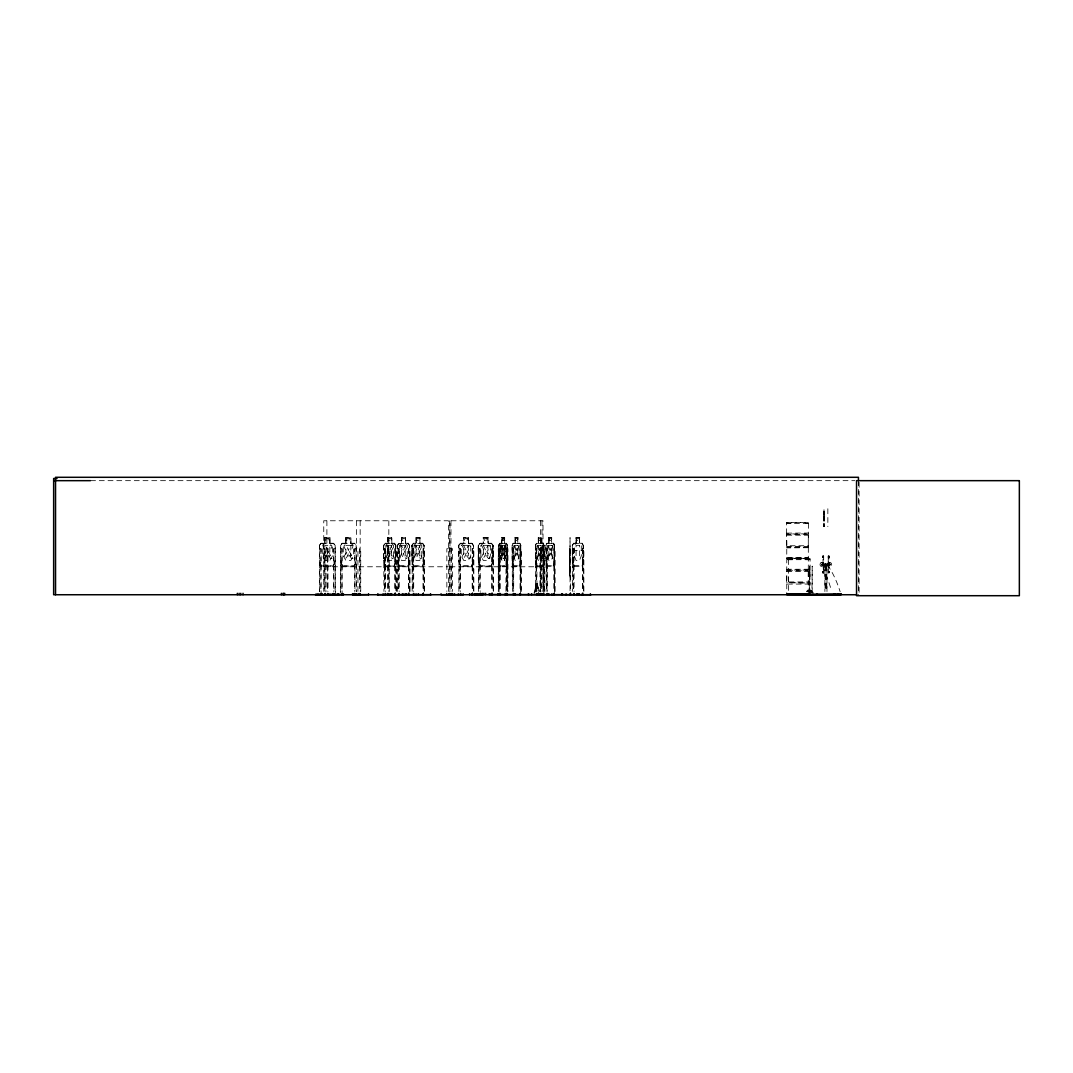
<?xml version="1.0" encoding="UTF-8"?>
<svg xmlns="http://www.w3.org/2000/svg" width="1073" height="1073" viewBox="0 0 1073 1073"><rect width="100%" height="100%" fill="white"/><g stroke="black" fill="none" stroke-linecap="round" stroke-linejoin="round"><path stroke-width="0.75" stroke-dasharray="5 3.75" d="M786.764 576.67L786.616 582.626L810.195 583.015L786.576 582.679M786.764 540.47L786.75 581.942L809.954 581.942L810.075 582.626M788.44 576.67L788.44 593.986M808.251 576.67L808.398 569.937M808.251 540.47L808.465 533.844L786.522 533.952L786.75 545.755L808.277 545.755L808.371 547.337M809.927 576.67L810.142 570.031L786.603 569.991M823.863 523.248L823.89 526.602L823.903 515.992M569.495 554.285L569.548 569.683L569.508 564.063M823.903 520.11L823.916 512.988M829.107 564.774C831.736 564.814 828.101 563.647 829.898 564.948M569.508 561.541L569.535 556.297L569.83 577.126L570.045 537.6L570.045 591.451M826.089 564.8L830.086 564.774M569.481 556.377L569.683 554.285L569.642 577.126L569.562 556.351M823.93 514.691L824.01 508.75L824.104 517.199M826.089 564.224L829.912 564.183M808.09 590.727L808.894 591.371M810.276 590.955L809.874 590.66M811.59 591.143L810.987 590.727M569.696 556.364L569.736 554.473M823.957 512.76L824.01 511.137L824.091 514.691M786.616 533.737L786.616 522.497M786.764 533.12L808.277 533.066L808.505 522.631L786.576 522.471M809.927 593.986L810.115 583.35M536.379 591.478L536.701 583.699L535.99 591.478M807.942 591.424L808.049 590.834M807.808 591.344L807.593 591.384M808.868 590.915C809.109 591.371 807.661 590.7 807.231 591.464M808.264 590.915L807.553 591.464L808.438 591.33M810.356 591.438L810.732 590.727L811.148 591.438M811.295 590.74L810.558 591.505L810.316 590.847M788.44 582.076L788.467 558.617M808.291 545.942L808.291 534.998M808.318 547.445L808.304 569.629M808.291 547.699L786.75 547.887M500.809 545.325L502.459 551.79C498.502 558.805 501.896 562.386 503.17 553.038L505.477 558.644L503.774 551.79C507.717 545.111 504.042 541.664 503.009 550.516L500.823 545.232M503.317 558.537L502.996 558M788.279 559.502L788.32 558.657M821.69 564.519L822.669 564.519M823.46 555.854C821.073 555.72 824.386 559.033 822.776 557.544M822.696 556.042L823.688 556.029L823.635 572.754M822.669 571.547C824.212 570.595 822.226 571.574 822.736 573.009M828.235 556.216L828.316 572.754M828.235 571.547L829.094 571.238L829.107 572.754M535.293 591.478L536.473 583.699M498.811 560.441L499.683 566.101L506.536 566.101L507.422 560.441L507.113 545.366M519.761 566.101L520.539 545.366M543.005 566.101L543.957 560.441L543.166 566.101L536.366 566.101M553.453 565.914L554.298 560.441L554.298 545.366L553.453 543.448M506.308 565.914L507.261 560.441M506.536 566.101L507.516 560.468M534.716 593.034L536.42 583.699L537.278 583.699L539.089 591.478L537.251 583.699L538.767 594.59M808.479 534.287L786.616 534.515M582.076 566.101L583.256 560.441L583.377 545.285L583.404 591.451M828.316 556.216L829.107 556.216M828.316 571.547L829.107 571.547M829.188 572.754L828.235 572.754M503.103 558.59L503.317 558.04M394.368 565.914L395.575 560.441L395.575 545.366L394.368 543.448M394.462 566.101L395.843 560.468L395.843 545.285L395.91 591.451M408.062 565.914L409.269 560.441M422.682 566.101L423.915 560.441L424.05 545.285L424.117 591.451M534.247 593.034L536.326 583.699L534.126 593.034M473.193 560.441L471.731 565.914L460.451 565.914M471.852 566.101L473.287 560.441L473.461 545.285L473.542 591.451M491.461 566.101L493.07 560.468L493.07 545.285L493.164 591.451M504.283 560.441L505.705 555.908L505.705 545.339L504.283 543.448M506 555.908L504.592 560.441L501.641 560.441L500.233 555.908M333.341 565.914L335.165 560.441M335.339 560.468L333.462 566.101L321.068 566.101L319.446 560.468L321.135 566.101M354.466 566.101L356.343 560.468L354.533 566.101L342.072 566.101M786.536 546.6L808.425 546.492M808.371 547.27L786.616 547.203M808.479 558.429L786.522 558.255L808.277 558.523M501.856 543.26L499.723 543.26L498.851 545.285L498.811 591.451M810.075 570.702L786.616 570.702M805.528 523.503L807.406 523.503M805.528 559.69L809.082 559.69M499.723 543.26L498.717 545.258L499.066 594.737M498.811 545.339L499.924 543.448M520.633 560.468L519.922 566.101L513.109 566.101L512.143 560.468L512.143 545.258L513.135 543.26L515.134 543.26M512.237 545.339L513.296 543.26M536.527 566.101L535.387 560.468L535.387 545.258L536.393 543.26L538.391 543.26M535.481 545.339L536.554 543.26M554.553 560.468L553.52 566.101L546.868 566.101L545.902 560.468L545.902 545.258L546.908 543.26L548.893 543.26M545.996 545.339L547.069 543.26M823.447 573.116L822.843 556.029M787.77 523.503L791.109 523.503M787.77 559.69L792.786 559.69M583.202 560.468L582.263 566.101L573.532 566.101L572.285 560.468L572.325 545.258L573.599 543.26L576.107 543.26M572.446 545.339L573.747 543.26M394.596 566.101L385.073 566.101L383.691 560.468L383.691 545.258L385.247 543.26M383.96 545.339L385.301 543.448M398.888 566.101L397.386 560.468L397.386 545.258L398.928 543.26L401.517 543.26M398.982 543.448L397.654 545.339L397.654 591.451M423.915 560.468L422.802 566.101L413.279 566.101L411.898 560.468L411.898 545.258L413.454 543.26M319.419 591.451L319.513 545.285L321.189 543.26M342.274 543.448L340.691 545.366L340.637 593.101M460.478 543.26L458.654 545.258L458.748 560.468L460.33 566.101L471.946 566.101L473.354 560.468M460.545 543.448L458.909 545.339L458.909 591.451M491.555 566.101L479.953 566.101L478.263 560.468L478.263 545.258L480.087 543.26M480.168 543.448L478.437 545.339L478.531 591.451M810.115 569.978L810.088 558.684M786.764 558.496L809.994 558.644M808.72 591.424L808.948 590.66L808.894 591.518M808.224 523.517L808.224 522.43L786.724 522.444L786.791 523.517M809.9 559.663L786.764 559.69L786.791 557.786L808.251 557.799L808.224 559.663M387.836 543.448L385.824 545.339L385.824 555.908L387.836 560.441L391.565 560.441L393.563 555.908L393.563 545.339L391.565 543.448L391.699 537.6M808.21 523.503L786.817 523.503M786.791 557.826L808.224 557.826M829.08 557.544L828.235 557.41M468.391 537.788L463.724 537.788L463.818 543.448L461.269 545.339L461.269 555.908L463.724 560.441L468.297 560.441L470.752 555.908L470.752 545.339L468.297 543.448M329.894 537.788L324.891 537.788L324.958 543.448L322.262 545.339L322.262 555.908L324.891 560.441L329.827 560.441L332.456 555.908L332.456 545.339L329.827 543.448L329.827 537.788M810.008 559.046L786.791 558.617M90.521 480.664L854.873 480.664M786.75 535.186L808.277 535.186M319.513 545.285L321.122 543.26L324.784 543.26L324.717 537.6L330.068 537.6L329.894 543.448M413.32 543.26L416.042 543.26L415.908 537.6L420.039 537.6L420.039 543.26L422.775 543.26M479.993 543.26L483.266 543.26L483.172 537.6L488.175 537.6L488.175 543.26M501.547 537.6L504.686 537.6L504.686 543.26M514.973 537.6L517.964 537.6L517.87 543.448M548.732 537.6L551.723 537.6L551.629 543.448M579.742 537.6L575.96 537.6L575.96 543.26M345.895 537.788L350.898 537.788L350.831 543.448L353.46 545.339L353.46 555.908L350.831 560.441L345.895 560.441L343.266 555.908L343.266 545.339L345.895 543.448L345.788 537.6M387.836 537.788L391.699 537.788M401.517 537.788L405.393 537.788M416.042 537.788L419.905 537.788M483.333 537.788L488 537.788M501.641 537.788L504.592 537.788M515.067 537.788L517.87 537.788M538.311 537.788L541.127 537.788M548.826 537.788L551.629 537.788M576.08 537.788L579.621 537.788M540.484 538.74L538.794 538.74L538.794 540.618L540.484 540.618M330.001 543.26L333.488 543.26L335.339 545.258L335.38 593.101M345.788 543.26L342.126 543.26L340.449 545.285L340.423 593.101M351.005 543.26L354.492 543.26L356.343 545.258L354.412 543.26M385.113 543.26L387.836 543.26M391.699 543.26L394.569 543.26L395.843 545.285M405.393 543.26L408.25 543.26M460.384 543.26L463.643 543.26M468.458 543.26L471.892 543.26L473.461 545.285M488.081 543.26L491.514 543.26M504.377 543.26L506.51 543.26L507.368 545.285L507.167 594.737M517.803 543.26L519.895 543.26L520.794 545.285L520.848 591.451M541.047 543.26L543.139 543.26L544.051 545.285L544.091 591.451M551.562 543.26L553.655 543.26L554.553 545.285L554.607 591.451M579.594 543.26L582.223 543.26M321.203 543.448L333.408 543.448M342.207 543.448L354.412 543.448M385.167 543.448L394.502 543.448M398.848 543.448L408.196 543.448M422.708 543.448L413.373 543.448L412.166 545.339L412.166 591.451M460.451 543.448L471.825 543.448L473.193 545.366M480.074 543.448L491.434 543.448L492.909 545.366M499.75 543.448L506.469 543.448M513.176 543.448L519.855 543.448M536.433 543.448L543.099 543.448M546.935 543.448L553.614 543.448M573.653 543.448L582.17 543.448L583.122 545.366L583.122 560.441M383.691 545.258L383.96 591.451M409.604 591.451L409.524 545.285L409.524 560.468L408.156 566.101L398.754 566.101M411.898 545.258L412.032 560.468L413.413 566.101M478.263 545.258L478.37 560.468M507.207 545.285L507.422 591.451M512.143 545.258L512.398 591.451M520.794 545.285L520.579 594.737M535.387 545.258L535.655 591.451M544.051 545.285L543.837 594.737M545.902 545.258L546.157 591.451M554.553 545.285L554.352 594.737M572.325 545.258L572.62 591.451M569.79 548.625L569.817 556.364M319.419 548.719L321.082 548.719L321.082 594.737M323.751 548.719L325.28 548.719L325.28 591.424M326.889 548.719L328.003 548.719L328.003 591.424M335.38 548.719L333.716 548.719L333.716 591.451M340.423 548.719L342.086 548.719L342.086 594.737M383.96 548.719L385.489 548.719L385.489 591.451M397.654 548.719L399.183 548.719L399.183 591.451M412.166 548.719L413.695 548.719L413.695 591.451M448.42 548.719L446.851 548.719L446.851 591.424M449.359 548.719L452.538 548.719L452.524 591.424M458.909 548.719L460.558 548.719L460.558 591.451M478.531 548.719L480.181 548.719L480.181 591.451M500.273 548.719L498.288 548.719L498.288 591.451M505.96 548.719L507.945 548.719L507.945 591.451M512.398 548.719L513.699 548.719M535.655 548.719L536.943 548.719M543.005 548.719L539.96 548.719L539.974 591.424M546.157 548.719L547.458 548.719M570.045 548.719L570.635 594.737M572.62 548.719L574.082 548.719L574.082 591.451M572.285 550.623L583.243 550.623M324.891 555.908L329.827 555.908L329.827 545.339L324.891 545.339L324.851 591.424M340.449 560.468L342.139 566.101M383.691 560.468L385.207 566.101M512.304 560.468L513.27 566.101M545.902 560.468L547.042 566.101M829.939 563.204L829.898 565.847M821.945 564.183L825.781 564.183M829.161 564.519L830.14 564.519M821.945 564.894L825.781 564.894M321.203 565.914L333.408 565.914M342.207 565.914L354.412 565.914M385.167 565.914L394.502 565.914M398.848 565.914L408.196 565.914M413.373 565.914L422.708 565.914M480.074 565.914L491.434 565.914L492.815 560.441L492.815 545.366M499.75 565.914L506.469 565.914M513.176 565.914L519.855 565.914M536.433 565.914L543.099 565.914M546.935 565.914L553.614 565.914M573.653 565.914L582.17 565.914M824.882 565.981L826.975 565.981M323.751 566.772L448.407 566.772M449.963 566.772L543.005 566.772M569.736 566.933L569.481 571.493M786.75 569.253L809.954 569.253M786.75 571.386L809.954 571.386L809.927 582.009M823.46 573.116L822.776 572.875M809.954 584.074L786.75 584.074L786.576 583.35M811.805 590.955L806.413 591.196M806.413 591.25L811.805 591.317M809.914 592.229L813.079 592.229L813.079 594.227M505.41 545.232L503.224 550.516C502.137 541.557 498.476 545.218 502.607 551.83L500.729 558.537L501.534 558.604L503.063 553.038L505.356 558.644L503.626 551.83L505.423 545.325M828.316 557.719L829.188 557.41L829.013 555.854L828.222 555.827L828.222 572.821L829.013 572.928L829.013 556.029M419.771 543.448L421.783 545.339L421.783 555.908L419.771 560.441L416.042 560.441L414.03 555.908L414.03 545.339L416.042 543.448L416.042 537.6M405.259 543.448L407.257 545.339L407.257 555.908L405.259 560.441L401.517 560.441L399.518 555.908L399.518 545.339L401.517 543.448L401.517 537.6M333.341 543.448L335.165 545.339L335.165 591.451M491.421 543.26L493.07 545.285M471.798 543.26L473.287 545.366M422.641 543.26L424.05 545.285M422.574 543.448L423.781 545.366M408.116 543.26L409.524 545.285M408.062 543.448L409.269 545.366M394.435 543.26L395.709 545.366M582.076 543.26L583.256 545.366M507.422 545.339L506.308 543.448M808.398 533.737L808.251 533.066M553.494 543.26L554.459 545.366M542.978 543.26L543.957 545.366M519.734 543.26L520.7 545.366M547.418 555.908L548.826 560.441L551.468 560.441L552.89 555.908L552.89 545.339L551.468 543.448L551.562 537.6M536.902 555.908L538.311 560.441L540.953 560.441L542.375 555.908L542.375 545.339L540.953 543.448L541.047 537.6M513.645 555.908L515.067 560.441L517.709 560.441L519.117 555.908L519.117 545.339L517.709 543.448L517.803 537.6M501.949 560.441L500.528 555.908L500.528 545.339L501.949 543.448L501.856 537.6L501.641 543.448L500.233 545.339L500.273 591.451M478.531 560.441L480.168 565.914M460.545 565.914L458.909 560.441L460.424 566.101M340.691 560.441L342.274 565.914M397.654 560.441L398.982 565.914M383.96 560.441L385.301 565.914M572.446 560.441L573.72 566.101M537.171 583.699L538.579 591.478M535.655 560.441L536.594 565.914M499.897 566.101L499.119 545.366M786.75 583.886L786.764 593.986M536.956 583.699L537.586 591.478M536.876 583.699L537.197 591.478M824.091 523.248L824.131 526.602L824.131 519.493M824.118 515.992L824.118 520.11M859.097 482.314L859.097 594.737M858.44 480.664L858.44 594.737M827.846 508.75L827.846 526.602M826.975 591.545L826.975 565.498L826.076 565.498L826.089 563.58M826.787 565.498L826.8 591.545M826.451 565.981L826.451 591.545M826.25 565.498L825.593 563.58L825.606 565.498M825.781 563.58L825.781 565.498L824.882 565.498L824.896 591.545M825.419 565.981L825.419 591.545M825.057 565.498L825.057 591.545M823.085 556.029L823.085 557.598M823.085 571.373L823.085 572.928M812.194 592.993L812.194 566.115L811.953 592.993M809.498 592.993L809.498 566.115L809.257 592.993M808.277 571.386L808.251 593.986M583.86 591.451L583.86 548.719L582.411 548.719L582.411 591.451M582.867 548.719L582.867 594.737M579.594 537.6L579.621 543.448M579.474 537.788L579.474 543.448L581.298 545.339L581.298 555.908L579.474 560.441L576.08 560.441L574.256 555.908L574.256 545.339L576.08 543.448L576.107 537.6M576.228 537.788L576.228 543.448M573.612 548.719L573.612 591.451M573.089 548.719L573.089 591.451M555.13 591.451L555.13 548.719L553.829 548.719L553.829 591.451M548.987 537.788L548.987 543.448M548.893 537.6L548.826 543.448L547.418 545.339L547.458 591.451M546.935 548.719L546.935 591.451M546.68 548.719L546.68 591.451M544.615 591.451L544.615 548.719L543.314 548.719L543.314 591.451M543.783 545.366L543.783 560.441M543.005 591.424L543.005 520.767L449.963 520.767L449.976 591.424M541.999 520.767L541.999 591.424M541.449 548.719L541.449 591.424M541.127 543.448L541.221 537.6L538.217 537.6L538.311 543.448L536.902 545.339L536.943 591.451M540.564 520.767L540.564 591.424L540.443 548.719M538.485 537.788L538.485 543.448M536.433 548.719L536.433 591.451M536.165 548.719L536.165 591.451M521.371 591.451L521.371 548.719L520.07 548.719L520.07 591.451M515.228 537.788L515.228 543.448M515.134 537.6L515.067 543.448L513.645 545.339L513.699 591.451M513.176 548.719L513.176 591.451M512.921 548.719L512.921 591.451M506.738 548.719L506.738 591.451L506.483 548.719M505.96 591.451L506 545.339L504.592 543.448L504.525 537.6M504.377 537.6L504.444 543.448M504.283 545.339L504.283 555.908M503.814 538.74L503.814 540.618M502.419 538.74L502.419 540.618M501.949 545.339L501.949 555.908M499.75 548.719L499.589 591.451M499.495 548.719L499.495 591.451M493.459 591.451L493.459 548.719L491.81 548.719L491.81 591.451M492.105 548.719L492.105 594.737M488.081 537.6L487.907 543.448L490.361 545.339L490.361 555.908L487.907 560.441L483.333 560.441L480.878 555.908L480.878 545.339L483.333 543.448L483.266 537.6M479.872 548.719L479.872 591.451M478.826 548.719L478.826 591.451M473.837 591.451L473.837 548.719L472.187 548.719L472.187 591.451M472.496 548.719L472.496 594.737M468.552 543.26L468.552 537.6L463.549 537.6L463.724 543.448M468.458 537.6L468.391 543.448M460.263 548.719L460.263 591.451M459.204 548.719L459.204 591.451M451.532 548.719L451.518 591.424M450.968 520.767L450.968 591.424M449.372 520.767L449.359 591.424M448.42 591.424L448.407 520.767L323.751 520.767L323.751 591.424M424.546 591.451L424.546 548.719L423.017 548.719L423.017 591.451M423.433 548.719L423.433 594.737M419.905 537.6L419.905 543.448M416.176 537.788L416.176 543.448M413.266 548.719L413.266 591.451M412.595 548.719L412.595 591.451M410.02 591.451L410.02 548.719L408.505 548.719L408.505 591.451M408.92 548.719L408.92 594.737M405.527 543.26L405.527 537.6L401.396 537.6L401.396 543.26M405.393 537.6L405.393 543.448M401.651 537.788L401.651 543.448M398.754 548.719L398.754 591.451M398.083 548.719L398.083 591.451M396.339 591.451L396.339 548.719L394.81 548.719L394.81 591.451M395.226 548.719L395.226 594.737M391.833 543.26L391.833 537.6L387.702 537.6L387.702 543.26M389.258 591.424L389.258 548.719L387.742 548.719L387.742 591.424M388.828 520.767L388.828 591.424M388.158 548.719L388.158 591.424M387.836 537.6L387.97 543.448M385.059 548.719L385.059 591.451M384.389 548.719L384.389 591.451M360.729 591.424L360.729 548.719L359.616 548.719L359.616 591.424M360.166 520.767L360.179 591.424M357.939 591.424L357.939 548.719L354.72 548.719L354.72 591.451M356.384 520.767L356.384 591.451M356.102 545.339L356.169 591.451M354.935 548.719L354.935 591.451M350.898 543.448L351.005 537.6L345.721 537.6L345.721 543.26M345.962 537.788L345.962 543.448M341.871 548.719L341.871 591.451M333.931 548.719L333.931 591.451M327.439 548.719L327.453 591.424M326.889 520.767L326.889 591.424M324.784 537.6L324.891 543.448M324.18 548.719L324.18 591.424M320.867 548.719L320.867 591.451M319.62 545.366L319.633 591.451M827.417 565.082A444.584 113.43 -75 0 1 840.159 591.706M821.1 562.654A2.159 2.159 0 0 0 821.1 566.396A2.159 2.159 0 0 0 824.332 564.519A2.159 2.159 0 0 0 821.1 562.654A801.477 285.136 -62 0 1 831.575 590.928M514.235 545.325L516.033 551.83L514.155 558.537L515.04 558.51L516.596 553.038L518.903 558.644L517.199 551.79L518.97 545.325L518.111 545.379L516.636 550.516L515.147 545.379L514.235 545.325M537.493 545.325L539.276 551.83L537.412 558.537L538.297 558.51L539.853 553.038L542.147 558.644L540.457 551.79L542.227 545.325L541.369 545.379L539.893 550.516L538.405 545.379L537.493 545.325M547.995 545.325L549.792 551.83L547.914 558.537L548.799 558.51L550.355 553.038L552.662 558.644L550.959 551.79L552.729 545.325L551.884 545.379L550.409 550.516L548.92 545.379L547.995 545.325M386.521 545.325L389.056 551.83C383.611 559.288 388.104 562.037 389.861 553.038C391.511 562.037 396.232 559.288 390.72 551.79C395.897 544.776 391.645 541.892 389.928 550.516L387.822 545.379L386.521 545.325M400.216 545.325L402.751 551.83C397.305 559.288 401.798 562.037 403.555 553.038C405.205 562.037 409.913 559.288 404.414 551.79C409.591 544.776 405.326 541.892 403.622 550.516L401.517 545.379L400.216 545.325M414.728 545.325L417.276 551.83C411.817 559.288 416.311 562.037 418.068 553.038C419.717 562.037 424.439 559.288 418.926 551.79C424.103 544.776 419.851 541.892 418.135 550.516L416.029 545.379L414.728 545.325M462.02 545.325L465.132 551.83C458.386 559.637 464.072 561.769 466.111 553.038C468.029 561.783 473.971 559.65 467.157 551.79C473.569 544.413 468.177 542.16 466.192 550.516L463.616 545.379L462.02 545.325M481.643 545.325L484.755 551.83C477.995 559.637 483.695 561.769 485.734 553.038C487.652 561.783 493.593 559.65 486.78 551.79C493.191 544.413 487.786 542.16 485.814 550.516L483.239 545.379L481.643 545.325M332.067 558.322L330.377 558.51L327.466 553.038C325.441 561.689 318.989 559.771 326.353 551.79C319.419 544.293 325.293 542.254 327.386 550.516C329.411 542.281 335.661 544.212 328.526 551.83L332.067 558.322M353.071 558.322L351.381 558.51L348.47 553.038C346.445 561.689 339.993 559.771 347.357 551.79C340.423 544.293 346.297 542.254 348.39 550.516C350.415 542.281 356.665 544.212 349.53 551.83L353.071 558.322M328.942 538.74L325.776 538.74L325.776 540.618L328.942 540.618L328.942 538.74M349.946 538.74L346.78 538.74L346.78 540.618L349.946 540.618L349.946 538.74M390.894 538.74L388.493 538.74L388.493 540.618L390.894 540.618L390.894 538.74M404.588 538.74L402.187 538.74L402.187 540.618L404.588 540.618L404.588 538.74M419.114 538.74L416.7 538.74L416.7 540.618L419.114 540.618L419.114 538.74M467.479 538.74L464.529 538.74L464.529 540.618L467.479 540.618L467.479 538.74M487.088 538.74L484.151 538.74L484.151 540.618L487.088 540.618L487.088 538.74M504.122 538.74L502.11 538.74L502.11 540.618L504.122 540.618L504.122 538.74M517.24 538.74L515.536 538.74L515.536 540.618L517.24 540.618L517.24 538.74M550.999 538.74L549.296 538.74L549.296 540.618L550.999 540.618L550.999 538.74M578.87 538.74L576.684 538.74L576.684 540.618L578.87 540.618L578.87 538.74M350.831 545.339L345.895 545.339L345.895 555.908L350.831 555.908L350.831 545.339M391.565 545.339L387.836 545.339L387.836 555.908L391.565 555.908L391.565 545.339M405.259 545.339L401.517 545.339L401.517 555.908L405.259 555.908L405.259 545.339M419.771 545.339L416.042 545.339L416.042 555.908L419.771 555.908L419.771 545.339M468.297 545.339L463.724 545.339L463.724 555.908L468.297 555.908L468.297 545.339M487.907 545.339L483.333 545.339L483.333 555.908L487.907 555.908L487.907 545.339M504.592 545.339L501.641 545.339L501.641 555.908L504.592 555.908L504.592 545.339M517.709 545.339L515.067 545.339L515.067 555.908L517.709 555.908L517.709 545.339M540.953 545.339L538.311 545.339L538.311 555.908L540.953 555.908L540.953 545.339M551.468 545.339L548.826 545.339L548.826 555.908L551.468 555.908L551.468 545.339M579.474 545.339L576.08 545.339L576.08 555.908L579.474 555.908L579.474 545.339M828.973 562.44L828.933 562.44A2.159 2.159 0 0 0 828.007 566.048A2.159 2.159 0 0 0 831.615 565.082A2.159 2.159 0 0 0 828.973 562.44M822.414 563.204L821.945 565.847L822.414 563.204M811.631 590.66L811.631 591.599L811.631 590.673"/><path stroke-width="1.5" d="M458.292 594.697L458.292 593.785M531.631 594.697L531.645 593.785M548.893 594.697L548.893 593.785M335.111 594.59L335.165 593.785M528.265 594.59L528.345 593.785M482.622 594.616L482.729 593.865M315.341 594.737L343.253 594.616M449.574 594.59L449.976 593.543M579.232 594.616L579.313 593.865M377.32 594.616L431.212 594.643M377.776 594.616L377.857 593.865L377.951 594.737M391.471 594.616L391.551 593.865M405.983 594.616L406.063 593.865M463.013 594.616L441.043 594.697L441.043 593.785M316.012 594.616L316.119 593.865L316.24 594.737M57.003 478.504L53.65 478.504L53.65 594.737L856.764 594.737M53.65 480.664L90.454 480.664M786.764 593.986L809.927 593.986M841.084 594.227L807.204 594.71M786.724 594.268L841.084 594.455M469.531 594.737L469.531 593.785L469.639 594.496L482.729 594.496M489.154 594.737L489.154 593.785L489.261 594.496L591.008 594.697M786.75 594.67L841.084 594.683L841.058 593.825M448.688 594.59L448.648 593.785M359.79 594.616L359.683 593.865M353.554 594.616L353.446 593.865M338.786 594.616L338.679 593.865M332.55 594.616L332.442 593.865M418.524 594.616L418.443 593.865M404.011 594.616L403.917 593.865L403.837 594.737M390.317 594.616L390.237 593.865M395.481 594.616L395.401 593.865L395.307 594.737M383.195 594.616L383.115 593.865L383.034 594.737M577.261 594.616L577.18 593.865M562.507 594.59L562.426 593.785M547.565 594.59L547.552 593.543M499.696 594.59L499.844 593.543M368.629 594.59L352.789 594.737M543.246 594.496L543.354 593.865M858.44 480.664L858.44 477.297L55.541 477.297L55.541 594.737M838.375 593.825L838.402 594.71M834.646 593.785L834.646 594.737M817.385 593.785L817.237 594.737L817.143 593.785M590.391 593.785L590.391 594.737M582.76 593.543L582.76 594.737M582.29 593.543L582.29 594.737M579.38 593.785L579.38 594.737M578.964 593.785L578.964 594.737M577.1 593.785L577.1 594.737M574.189 593.543L574.189 594.737M573.733 593.543L573.733 594.737M570.635 593.543L570.635 594.737M570.045 593.543L570.045 594.737M566.101 593.785L566.101 594.737M561.716 593.785L561.716 594.737M554.258 593.543L554.258 594.737M553.735 593.543L553.802 594.737M551.924 593.785L551.924 594.737M547.029 593.543L547.029 594.737M543.743 593.543L543.743 594.737M543.233 593.543L543.287 594.737M541.261 593.543L541.275 594.737M540.564 593.543L540.47 594.737M540.255 593.543L540.269 594.737M539.96 593.543L539.987 594.737M538.861 593.785L538.861 594.737M537.037 593.543L536.969 594.737M536.513 593.543L536.513 594.737M528.667 593.785L528.667 594.737M520.499 593.543L520.499 594.737M519.976 593.543L520.043 594.737M515.241 593.785L515.241 594.737M514.557 593.785L514.557 594.737M513.779 593.543L513.726 594.737M513.27 593.543L513.27 594.737M507.073 593.543L507.073 594.737M506.55 593.543L506.617 594.737M506.389 593.543L506.389 594.737M505.866 593.543L505.933 594.737M505.088 593.785L505.088 594.737M500.367 593.543L500.3 594.737M499.669 593.543L499.616 594.737M499.16 593.543L499.16 594.737M497.778 593.785L497.778 594.737M491.957 593.543L491.957 594.737M491.649 593.543L491.675 594.737M490.991 593.785L490.991 594.737M485.64 593.302L485.64 594.737M483.963 593.302L483.963 594.737M482.837 593.785L482.837 594.737M482.287 593.302L482.287 594.737M480.919 593.785L480.919 594.737M480.61 593.302L480.61 594.737M480.328 593.543L480.328 594.737M480.033 593.543L480.033 594.737M478.156 593.785L478.156 594.737M477.337 593.785L477.337 594.737M476.372 593.785L476.425 594.737M475.46 593.785L475.46 594.737M474.212 593.785L474.212 594.737M472.335 593.543L472.335 594.737M472.04 593.543L472.04 594.737M471.812 593.785L471.812 594.737M463.214 593.785L463.214 594.737M460.719 593.543L460.719 594.737M460.411 593.543L460.411 594.737M454.59 593.785L454.59 594.737M452.712 593.543L452.712 594.737M451.706 593.543L451.706 594.737M450.848 593.785L450.848 594.737M450.74 593.785L450.74 594.737M449.386 593.543L449.359 594.737M448.541 593.785L448.541 594.737M446.676 593.543L446.676 594.737M430.555 593.785L430.555 594.737M423.312 593.543L423.312 594.737M422.883 593.543L422.883 594.737M418.349 593.785L418.349 594.737M416.042 593.785L416.042 594.737M413.816 593.543L413.816 594.737M413.4 593.543L413.4 594.737M408.8 593.543L408.8 594.737M408.37 593.543L408.37 594.737M406.157 593.785L406.157 594.737M402.348 593.785L402.348 594.737M399.304 593.543L399.304 594.737M398.888 593.543L398.888 594.737M395.105 593.543L395.105 594.737M394.676 593.543L394.676 594.737M391.632 593.785L391.632 594.737M390.143 593.785L390.143 594.737M388.037 593.543L388.037 594.737M387.608 593.543L387.608 594.737M385.609 593.543L385.609 594.737M385.194 593.543L385.194 594.737M368.576 593.785L368.576 594.737M360.112 593.543L360.112 594.737M359.549 593.543L359.562 594.737M358.114 593.543L358.114 594.737M356.249 593.785L356.249 594.737M356.142 593.785L356.142 594.737M354.774 593.543L354.774 594.737M354.559 593.543L354.559 594.737M353.325 593.785L353.325 594.737M352.454 593.785L352.454 594.737M343.481 593.785L343.481 594.737M342.26 593.543L342.26 594.737M342.046 593.543L342.046 594.737M338.558 593.785L338.558 594.737M337.244 593.785L337.244 594.737M333.77 593.543L333.77 594.737M333.555 593.543L333.555 594.737M332.322 593.785L332.322 594.737M329.988 593.785L329.988 594.737M328.07 593.543L328.07 594.737M327.506 593.543L327.506 594.737M325.401 593.543L325.401 594.737M324.971 593.543L324.971 594.737M322.477 593.785L322.477 594.737M321.256 593.543L321.256 594.737M321.042 593.543L321.042 594.737M319.043 593.785L319.043 594.737M317.702 593.785L317.702 594.737M284.707 593.302L284.707 594.737M283.728 593.302L283.728 594.737M283.031 593.302L283.031 594.737M281.354 593.302L281.354 594.737M243.048 593.302L243.048 594.737M240.808 593.302L240.674 594.737M239.131 593.302L239.131 594.737M237.321 593.302L237.321 594.737M1019.35 480.664L856.549 480.664L856.549 595.703L1019.35 595.703L1019.35 480.664M834.459 594.737L834.459 593.785L834.392 594.737M542.241 594.737L542.241 593.785L542.12 594.737"/></g></svg>
